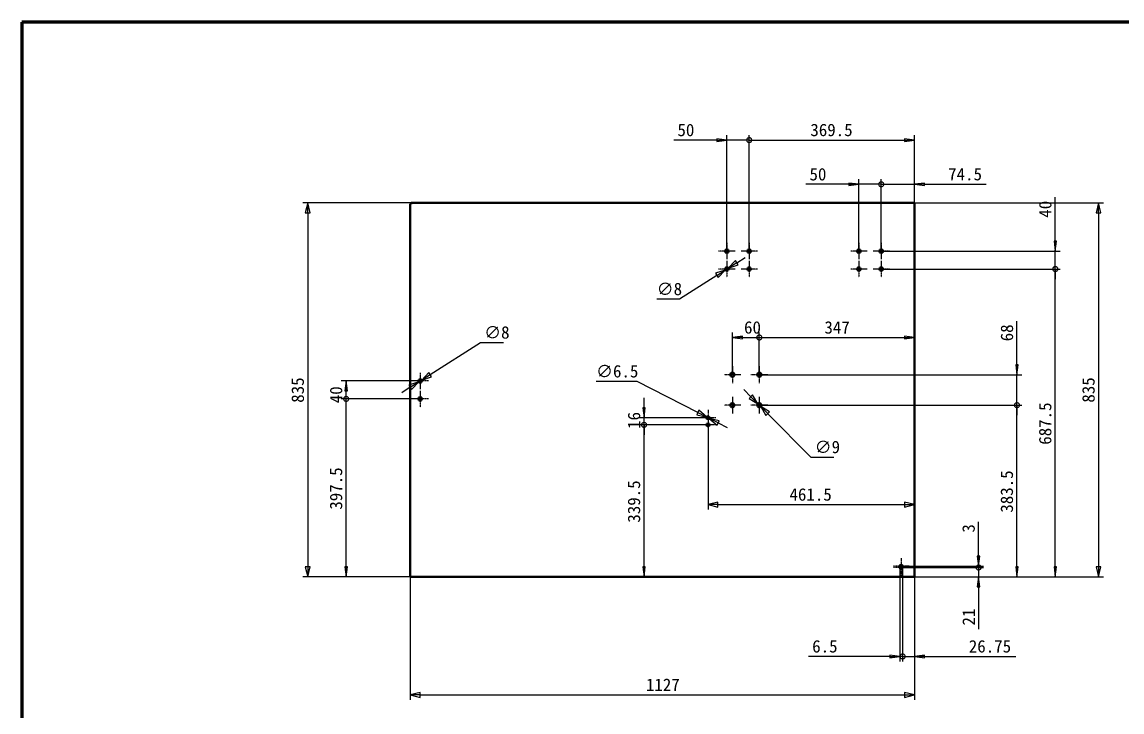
# Model space of a CAD drawing. Header units: millimetres. Extents: x 1521 to 290450, y -90694 to 6693.
# Drawn here: x 7398 to 9856, y -4454 to -2913 of the extents above; entities that cross this region are included whole.
import ezdxf

# ---------------------------------------------------------------- set-up
doc = ezdxf.new("R2010")
doc.units = ezdxf.units.MM
doc.linetypes.add('CHAIN', pattern=[0.3543, 0.2362, -0.0295, 0.0591, -0.0295])
for name, color, linetype, lineweight, true_color in [('中心标记 (ISO)', 1, 'Continuous', 25, 0xff0000), ('中心线 (ISO)', 1, 'Continuous', 25, 0xff0000), ('尺寸 (ISO)', 5, 'Continuous', 25, 0x0000ff)]:
    doc.layers.add(name, color=color, linetype=linetype, lineweight=lineweight, true_color=true_color)
doc.layers.add('可见 (ISO)', color=7, linetype='Continuous', lineweight=50)
doc.layers.add('图框 (ISO)', color=7, linetype='Continuous', lineweight=70)
doc.styles.add('注释文本 (ISO)', font='simfang.ttf')
doc.dimstyles.new('默认 (GB)', dxfattribs={"dimscale": 11.111111, "dimtxt": 2.5, "dimasz": 2, "dimexe": 1, "dimexo": 0, "dimgap": 0.75, "dimtad": 1, "dimtoh": 1, "dimrnd": 1e-08, "dimdsep": 46, "dimtxsty": '注释文本 (ISO)', "dimblk": 'Filled-2', "dimcen": 0.09, "dimdle": 10, "dimclrd": 256, "dimclre": 256, "dimclrt": 256, "dimaunit": 1, "dimadec": 3, "dimazin": 2, "dimtfac": 0.52, "dimtmove": 0, "dimatfit": 3, "dimldrblk": 'Filled-1', "dimfxl": 0, "dimtolj": 1, "dimlwd": -1, "dimlwe": -1, "dimarcsym": 0})

# ---------------------------------------------------------------- blocks, each defined once
blk = doc.blocks.new('图框 A3-A4')
at = {"layer": '图框 (ISO)'}
for p, q in [((287, 200), (10, 200)), ((10, 200), (10, 10))]:
    blk.add_line(p, q, dxfattribs=at)
blk = doc.blocks.new('Filled-2')
at = {"color": 0}
for p, q in [((0, 0), (-1, 0.25)), ((-1, 0.25), (-1, -0.25)), ((-1, 0), (0, 0)), ((-1, -0.25), (0, 0))]:
    blk.add_line(p, q, dxfattribs=at)
at = {"color": 0, "flags": 128}
blk.add_lwpolyline([(-1, -0.25), (0, 0), (-1, 0.25), (-1, -0.25)], dxfattribs=at)
at = {"color": 0}
blk.add_solid([(-1, -0.25), (0, 0), (-1, 0.25), (-1, -0.25)], dxfattribs=at)
blk = doc.blocks.new('*D223')
at = {"layer": 'Defpoints', "color": 0, "transparency": 16777216}
for p in [(8267.7, -3316.9), (8036.8, -4151.9), (8267.7, -4151.9)]:
    blk.add_point(p, dxfattribs=at)
at = {"layer": '尺寸 (ISO)', "transparency": 16777216}
for p, q in [((8267.7, -3316.9), (8025.7, -3316.9)), ((8036.8, -3339.2), (8036.8, -4129.7)), ((8267.7, -4151.9), (8025.7, -4151.9))]:
    blk.add_line(p, q, dxfattribs=at)
at = {"layer": '尺寸 (ISO)', "transparency": 16777216, "xscale": 22.22222222222222, "yscale": 22.22222222222222, "zscale": 22.22222222222222}
for p, rotation in [((8036.8, -3316.9), 90), ((8036.8, -4151.9), 270)]:
    blk.add_blockref('Filled-2', p, dxfattribs=dict(at, rotation=rotation))
at = {"layer": '尺寸 (ISO)', "transparency": 16777216, "insert": (8000.3, -3763.1), "char_height": 27.78, "attachment_point": 1, "rotation": 90, "style": '注释文本 (ISO)'}
blk.add_mtext('\\A1;835', dxfattribs=at)
blk = doc.blocks.new('Filled-1')
at = {"color": 0}
for p, q in [((0, 0), (-1, 0.125)), ((-1, 0.125), (-1, -0.125)), ((-1, 0), (0, 0)), ((-1, -0.125), (0, 0))]:
    blk.add_line(p, q, dxfattribs=at)
at = {"color": 0, "flags": 128}
blk.add_lwpolyline([(-1, -0.125), (0, 0), (-1, 0.125), (-1, -0.125)], dxfattribs=at)
at = {"color": 0}
blk.add_solid([(-1, -0.125), (0, 0), (-1, 0.125), (-1, -0.125)], dxfattribs=at)
blk = doc.blocks.new('*D224')
at = {"layer": 'Defpoints', "color": 0, "transparency": 16777216}
for p in [(8265.3, -4149.5), (9392.3, -4149.5), (9392.3, -4415.3)]:
    blk.add_point(p, dxfattribs=at)
at = {"layer": '尺寸 (ISO)', "transparency": 16777216}
for p, q in [((8265.3, -4149.5), (8265.3, -4426.4)), ((9392.3, -4149.5), (9392.3, -4426.4)), ((8287.6, -4415.3), (9370.1, -4415.3))]:
    blk.add_line(p, q, dxfattribs=at)
at = {"layer": '尺寸 (ISO)', "transparency": 16777216, "xscale": 22.22222222222222, "yscale": 22.22222222222222, "zscale": 22.22222222222222, "rotation": 180}
blk.add_blockref('Filled-2', (8265.3, -4415.3), dxfattribs=at)
at = {"layer": '尺寸 (ISO)', "transparency": 16777216, "xscale": 22.22222222222222, "yscale": 22.22222222222222, "zscale": 22.22222222222222}
blk.add_blockref('Filled-2', (9392.3, -4415.3), dxfattribs=at)
at = {"layer": '尺寸 (ISO)', "transparency": 16777216, "insert": (8792.1, -4378.9), "char_height": 27.78, "attachment_point": 1, "style": '注释文本 (ISO)'}
blk.add_mtext('\\A1;1127', dxfattribs=at)
blk = doc.blocks.new('_DotSmall')
at = {"color": 0, "linetype": 'ByBlock', "const_width": 0.5}
blk.add_lwpolyline([(-0.0625, 0, 1), (0.0625, 0, 1)], format="xyb", close=True, dxfattribs=at)
blk = doc.blocks.new('*D226')
at = {"layer": 'Defpoints', "color": 0, "transparency": 16777216}
for p in [(8122.5, -3754.4), (8287.8, -3754.4), (8267.7, -4151.9)]:
    blk.add_point(p, dxfattribs=at)
at = {"layer": '尺寸 (ISO)', "transparency": 16777216}
for p, q in [((8287.8, -3754.4), (8111.4, -3754.4)), ((8122.5, -4129.7), (8122.5, -3754.4)), ((8267.7, -4151.9), (8111.4, -4151.9))]:
    blk.add_line(p, q, dxfattribs=at)
at = {"layer": '尺寸 (ISO)', "transparency": 16777216, "xscale": 22.22222222222222, "yscale": 22.22222222222222, "zscale": 22.22222222222222}
for name, p, rotation in [('_DotSmall', (8122.5, -3754.4), 90), ('Filled-1', (8122.5, -4151.9), 270)]:
    blk.add_blockref(name, p, dxfattribs=dict(at, rotation=rotation))
at = {"layer": '尺寸 (ISO)', "transparency": 16777216, "insert": (8085.9, -4001.8), "char_height": 27.78, "attachment_point": 1, "rotation": 90, "style": '注释文本 (ISO)'}
blk.add_mtext('\\A1;397.5', dxfattribs=at)
blk = doc.blocks.new('*D227')
at = {"layer": 'Defpoints', "color": 0, "transparency": 16777216}
for p in [(8122.5, -3714.4), (8287.8, -3714.4), (8287.8, -3754.4)]:
    blk.add_point(p, dxfattribs=at)
at = {"layer": '尺寸 (ISO)', "transparency": 16777216}
for p, q in [((8287.8, -3714.4), (8111.4, -3714.4)), ((8287.8, -3754.4), (8111.4, -3754.4)), ((8122.5, -3754.4), (8122.5, -3736.7))]:
    blk.add_line(p, q, dxfattribs=at)
at = {"layer": '尺寸 (ISO)', "transparency": 16777216, "xscale": 22.22222222222222, "yscale": 22.22222222222222, "zscale": 22.22222222222222}
for name, p, rotation in [('Filled-1', (8122.5, -3714.4), 90), ('_DotSmall', (8122.5, -3754.4), 270)]:
    blk.add_blockref(name, p, dxfattribs=dict(at, rotation=rotation))
at = {"layer": '尺寸 (ISO)', "transparency": 16777216, "insert": (8086, -3764.1), "char_height": 27.78, "attachment_point": 1, "rotation": 90, "style": '注释文本 (ISO)'}
blk.add_mtext('\\A1;40', dxfattribs=at)
blk = doc.blocks.new('*D228')
at = {"layer": 'Defpoints', "color": 0, "transparency": 16777216}
for p in [(9365.6, -4130.9), (9392.3, -4149.5), (9392.3, -4329.6)]:
    blk.add_point(p, dxfattribs=at)
at = {"layer": '尺寸 (ISO)', "transparency": 16777216}
for p, q in [((9365.6, -4130.9), (9365.6, -4340.7)), ((9392.3, -4149.5), (9392.3, -4340.7)), ((9365.6, -4329.6), (9343.4, -4329.6)), ((9365.6, -4329.6), (9392.3, -4329.6)), ((9414.6, -4329.6), (9618.7, -4329.6))]:
    blk.add_line(p, q, dxfattribs=at)
at = {"layer": '尺寸 (ISO)', "transparency": 16777216, "xscale": 22.22222222222222, "yscale": 22.22222222222222, "zscale": 22.22222222222222}
blk.add_blockref('_DotSmall', (9365.6, -4329.6), dxfattribs=at)
at = {"layer": '尺寸 (ISO)', "transparency": 16777216, "xscale": 22.22222222222222, "yscale": 22.22222222222222, "zscale": 22.22222222222222, "rotation": 180}
blk.add_blockref('Filled-1', (9392.3, -4329.6), dxfattribs=at)
at = {"layer": '尺寸 (ISO)', "transparency": 16777216, "insert": (9513.4, -4293), "char_height": 27.78, "attachment_point": 1, "style": '注释文本 (ISO)'}
blk.add_mtext('\\A1;26.75', dxfattribs=at)
blk = doc.blocks.new('*D229')
at = {"layer": 'Defpoints', "color": 0, "transparency": 16777216}
for p in [(9359.1, -4130.9), (9365.6, -4130.9), (9365.6, -4329.6)]:
    blk.add_point(p, dxfattribs=at)
at = {"layer": '尺寸 (ISO)', "transparency": 16777216}
for p, q in [((9359.1, -4130.9), (9359.1, -4340.7)), ((9365.6, -4130.9), (9365.6, -4340.7)), ((9336.9, -4329.6), (9155.2, -4329.6)), ((9365.6, -4329.6), (9359.1, -4329.6)), ((9365.6, -4329.6), (9410, -4329.6))]:
    blk.add_line(p, q, dxfattribs=at)
at = {"layer": '尺寸 (ISO)', "transparency": 16777216, "xscale": 22.22222222222222, "yscale": 22.22222222222222, "zscale": 22.22222222222222, "rotation": 180}
blk.add_blockref('_DotSmall', (9365.6, -4329.6), dxfattribs=at)
at = {"layer": '尺寸 (ISO)', "transparency": 16777216, "xscale": 22.22222222222222, "yscale": 22.22222222222222, "zscale": 22.22222222222222}
blk.add_blockref('Filled-1', (9359.1, -4329.6), dxfattribs=at)
at = {"layer": '尺寸 (ISO)', "transparency": 16777216, "insert": (9163.5, -4293), "char_height": 27.78, "attachment_point": 1, "style": '注释文本 (ISO)'}
blk.add_mtext('\\A1;6.5', dxfattribs=at)
blk = doc.blocks.new('*D230')
at = {"layer": 'Defpoints', "color": 0, "transparency": 16777216}
for p in [(9365.6, -4130.9), (9392.3, -4151.9), (9535.2, -4130.9)]:
    blk.add_point(p, dxfattribs=at)
at = {"layer": '尺寸 (ISO)', "transparency": 16777216}
for p, q in [((9535.2, -4130.9), (9535.2, -4086.5)), ((9365.6, -4130.9), (9546.3, -4130.9)), ((9392.3, -4151.9), (9546.3, -4151.9)), ((9535.2, -4130.9), (9535.2, -4151.9)), ((9535.2, -4174.2), (9535.2, -4268.9))]:
    blk.add_line(p, q, dxfattribs=at)
at = {"layer": '尺寸 (ISO)', "transparency": 16777216, "xscale": 22.22222222222222, "yscale": 22.22222222222222, "zscale": 22.22222222222222}
for name, p, rotation in [('_DotSmall', (9535.2, -4130.9), 270), ('Filled-1', (9535.2, -4151.9), 90)]:
    blk.add_blockref(name, p, dxfattribs=dict(at, rotation=rotation))
at = {"layer": '尺寸 (ISO)', "transparency": 16777216, "insert": (9499.1, -4260.5), "char_height": 27.78, "attachment_point": 1, "rotation": 90, "style": '注释文本 (ISO)'}
blk.add_mtext('\\A1;21', dxfattribs=at)
blk = doc.blocks.new('*D231')
at = {"layer": 'Defpoints', "color": 0, "transparency": 16777216}
for p in [(9365.6, -4127.9), (9535.2, -4127.9), (9365.6, -4130.9)]:
    blk.add_point(p, dxfattribs=at)
at = {"layer": '尺寸 (ISO)', "transparency": 16777216}
for p, q in [((9535.2, -4105.7), (9535.2, -4029.2)), ((9365.6, -4127.9), (9546.3, -4127.9)), ((9535.2, -4130.9), (9535.2, -4127.9)), ((9365.6, -4130.9), (9546.3, -4130.9)), ((9535.2, -4130.9), (9535.2, -4153.2))]:
    blk.add_line(p, q, dxfattribs=at)
at = {"layer": '尺寸 (ISO)', "transparency": 16777216, "xscale": 22.22222222222222, "yscale": 22.22222222222222, "zscale": 22.22222222222222}
for name, p, rotation in [('_DotSmall', (9535.2, -4130.9), 90), ('Filled-1', (9535.2, -4127.9), 270)]:
    blk.add_blockref(name, p, dxfattribs=dict(at, rotation=rotation))
at = {"layer": '尺寸 (ISO)', "transparency": 16777216, "insert": (9498.8, -4053), "char_height": 27.78, "attachment_point": 1, "rotation": 90, "style": '注释文本 (ISO)'}
blk.add_mtext('\\A1;3', dxfattribs=at)
blk = doc.blocks.new('*D232')
at = {"layer": 'Defpoints', "color": 0, "transparency": 16777216}
for p in [(9045.3, -3768.4), (9620.9, -3768.4), (9392.3, -4151.9)]:
    blk.add_point(p, dxfattribs=at)
at = {"layer": '尺寸 (ISO)', "transparency": 16777216}
for p, q in [((9045.3, -3768.4), (9632, -3768.4)), ((9620.9, -4129.7), (9620.9, -3768.4)), ((9392.3, -4151.9), (9632, -4151.9))]:
    blk.add_line(p, q, dxfattribs=at)
at = {"layer": '尺寸 (ISO)', "transparency": 16777216, "xscale": 22.22222222222222, "yscale": 22.22222222222222, "zscale": 22.22222222222222}
for name, p, rotation in [('_DotSmall', (9620.9, -3768.4), 90), ('Filled-1', (9620.9, -4151.9), 270)]:
    blk.add_blockref(name, p, dxfattribs=dict(at, rotation=rotation))
at = {"layer": '尺寸 (ISO)', "transparency": 16777216, "insert": (9584.3, -4008.5), "char_height": 27.78, "attachment_point": 1, "rotation": 90, "style": '注释文本 (ISO)'}
blk.add_mtext('\\A1;383.5', dxfattribs=at)
blk = doc.blocks.new('*D233')
at = {"layer": 'Defpoints', "color": 0, "transparency": 16777216}
for p in [(9045.3, -3700.4), (9620.9, -3700.4), (9045.3, -3768.4)]:
    blk.add_point(p, dxfattribs=at)
at = {"layer": '尺寸 (ISO)', "transparency": 16777216}
for p, q in [((9620.9, -3678.2), (9620.9, -3581.2)), ((9045.3, -3700.4), (9632, -3700.4)), ((9620.9, -3768.4), (9620.9, -3700.4)), ((9045.3, -3768.4), (9632, -3768.4)), ((9620.9, -3768.4), (9620.9, -3790.7))]:
    blk.add_line(p, q, dxfattribs=at)
at = {"layer": '尺寸 (ISO)', "transparency": 16777216, "xscale": 22.22222222222222, "yscale": 22.22222222222222, "zscale": 22.22222222222222}
for name, p, rotation in [('Filled-1', (9620.9, -3700.4), 270), ('_DotSmall', (9620.9, -3768.4), 90)]:
    blk.add_blockref(name, p, dxfattribs=dict(at, rotation=rotation))
at = {"layer": '尺寸 (ISO)', "transparency": 16777216, "insert": (9584.5, -3625.8), "char_height": 27.78, "attachment_point": 1, "rotation": 90, "style": '注释文本 (ISO)'}
blk.add_mtext('\\A1;68', dxfattribs=at)
blk = doc.blocks.new('*D234')
at = {"layer": 'Defpoints', "color": 0, "transparency": 16777216}
for p in [(9317.8, -3464.4), (9706.6, -3464.4), (9392.3, -4151.9)]:
    blk.add_point(p, dxfattribs=at)
at = {"layer": '尺寸 (ISO)', "transparency": 16777216}
for p, q in [((9317.8, -3464.4), (9717.7, -3464.4)), ((9706.6, -4129.7), (9706.6, -3464.4)), ((9392.3, -4151.9), (9717.7, -4151.9))]:
    blk.add_line(p, q, dxfattribs=at)
at = {"layer": '尺寸 (ISO)', "transparency": 16777216, "xscale": 22.22222222222222, "yscale": 22.22222222222222, "zscale": 22.22222222222222}
for name, p, rotation in [('_DotSmall', (9706.6, -3464.4), 90), ('Filled-1', (9706.6, -4151.9), 270)]:
    blk.add_blockref(name, p, dxfattribs=dict(at, rotation=rotation))
at = {"layer": '尺寸 (ISO)', "transparency": 16777216, "insert": (9670, -3856.8), "char_height": 27.78, "attachment_point": 1, "rotation": 90, "style": '注释文本 (ISO)'}
blk.add_mtext('\\A1;687.5', dxfattribs=at)
blk = doc.blocks.new('*D235')
at = {"layer": 'Defpoints', "color": 0, "transparency": 16777216}
for p in [(9317.8, -3424.4), (9706.6, -3424.4), (9317.8, -3464.4)]:
    blk.add_point(p, dxfattribs=at)
at = {"layer": '尺寸 (ISO)', "transparency": 16777216}
for p, q in [((9706.6, -3402.2), (9706.6, -3304.3)), ((9317.8, -3424.4), (9717.7, -3424.4)), ((9706.6, -3464.4), (9706.6, -3424.4)), ((9317.8, -3464.4), (9717.7, -3464.4)), ((9706.6, -3464.4), (9706.6, -3486.7))]:
    blk.add_line(p, q, dxfattribs=at)
at = {"layer": '尺寸 (ISO)', "transparency": 16777216, "xscale": 22.22222222222222, "yscale": 22.22222222222222, "zscale": 22.22222222222222}
for name, p, rotation in [('Filled-1', (9706.6, -3424.4), 270), ('_DotSmall', (9706.6, -3464.4), 90)]:
    blk.add_blockref(name, p, dxfattribs=dict(at, rotation=rotation))
at = {"layer": '尺寸 (ISO)', "transparency": 16777216, "insert": (9670.2, -3349.8), "char_height": 27.78, "attachment_point": 1, "rotation": 90, "style": '注释文本 (ISO)'}
blk.add_mtext('\\A1;40', dxfattribs=at)
blk = doc.blocks.new('*D236')
at = {"layer": 'Defpoints', "color": 0, "transparency": 16777216}
for p in [(9392.3, -3316.9), (9392.3, -4151.9), (9803.1, -4151.9)]:
    blk.add_point(p, dxfattribs=at)
at = {"layer": '尺寸 (ISO)', "transparency": 16777216}
for p, q in [((9392.3, -3316.9), (9814.3, -3316.9)), ((9803.1, -3339.2), (9803.1, -4129.7)), ((9392.3, -4151.9), (9814.3, -4151.9))]:
    blk.add_line(p, q, dxfattribs=at)
at = {"layer": '尺寸 (ISO)', "transparency": 16777216, "xscale": 22.22222222222222, "yscale": 22.22222222222222, "zscale": 22.22222222222222}
for p, rotation in [((9803.1, -3316.9), 90), ((9803.1, -4151.9), 270)]:
    blk.add_blockref('Filled-2', p, dxfattribs=dict(at, rotation=rotation))
at = {"layer": '尺寸 (ISO)', "transparency": 16777216, "insert": (9766.7, -3762.8), "char_height": 27.78, "attachment_point": 1, "rotation": 90, "style": '注释文本 (ISO)'}
blk.add_mtext('\\A1;835', dxfattribs=at)
blk = doc.blocks.new('*D237')
at = {"layer": 'Defpoints', "color": 0, "transparency": 16777216}
for p in [(9317.8, -3275.2), (9267.8, -3424.4), (9317.8, -3424.4)]:
    blk.add_point(p, dxfattribs=at)
at = {"layer": '尺寸 (ISO)', "transparency": 16777216}
for p, q in [((9267.8, -3424.4), (9267.8, -3264.1)), ((9317.8, -3424.4), (9317.8, -3264.1)), ((9245.6, -3275.2), (9149.2, -3275.2)), ((9317.8, -3275.2), (9267.8, -3275.2)), ((9317.8, -3275.2), (9362.3, -3275.2))]:
    blk.add_line(p, q, dxfattribs=at)
at = {"layer": '尺寸 (ISO)', "transparency": 16777216, "xscale": 22.22222222222222, "yscale": 22.22222222222222, "zscale": 22.22222222222222}
blk.add_blockref('Filled-1', (9267.8, -3275.2), dxfattribs=at)
at = {"layer": '尺寸 (ISO)', "transparency": 16777216, "xscale": 22.22222222222222, "yscale": 22.22222222222222, "zscale": 22.22222222222222, "rotation": 180}
blk.add_blockref('_DotSmall', (9317.8, -3275.2), dxfattribs=at)
at = {"layer": '尺寸 (ISO)', "transparency": 16777216, "insert": (9157.5, -3238.8), "char_height": 27.78, "attachment_point": 1, "style": '注释文本 (ISO)'}
blk.add_mtext('\\A1;50', dxfattribs=at)
blk = doc.blocks.new('*D238')
at = {"layer": 'Defpoints', "color": 0, "transparency": 16777216}
for p in [(9392.3, -3275.2), (9392.3, -3319.3), (9317.8, -3424.4)]:
    blk.add_point(p, dxfattribs=at)
at = {"layer": '尺寸 (ISO)', "transparency": 16777216}
for p, q in [((9317.8, -3424.4), (9317.8, -3264.1)), ((9392.3, -3319.3), (9392.3, -3264.1)), ((9317.8, -3275.2), (9295.6, -3275.2)), ((9317.8, -3275.2), (9392.3, -3275.2)), ((9414.6, -3275.2), (9551.8, -3275.2))]:
    blk.add_line(p, q, dxfattribs=at)
at = {"layer": '尺寸 (ISO)', "transparency": 16777216, "xscale": 22.22222222222222, "yscale": 22.22222222222222, "zscale": 22.22222222222222}
blk.add_blockref('_DotSmall', (9317.8, -3275.2), dxfattribs=at)
at = {"layer": '尺寸 (ISO)', "transparency": 16777216, "xscale": 22.22222222222222, "yscale": 22.22222222222222, "zscale": 22.22222222222222, "rotation": 180}
blk.add_blockref('Filled-1', (9392.3, -3275.2), dxfattribs=at)
at = {"layer": '尺寸 (ISO)', "transparency": 16777216, "insert": (9467.3, -3238.6), "char_height": 27.78, "attachment_point": 1, "style": '注释文本 (ISO)'}
blk.add_mtext('\\A1;74.5', dxfattribs=at)
blk = doc.blocks.new('*D239')
at = {"layer": 'Defpoints', "color": 0, "transparency": 16777216}
for p in [(9022.8, -3176.5), (8972.8, -3424.4), (9022.8, -3424.4)]:
    blk.add_point(p, dxfattribs=at)
at = {"layer": '尺寸 (ISO)', "transparency": 16777216}
for p, q in [((8972.8, -3424.4), (8972.8, -3165.4)), ((9022.8, -3424.4), (9022.8, -3165.4)), ((8950.6, -3176.5), (8854.2, -3176.5)), ((9022.8, -3176.5), (8972.8, -3176.5)), ((9022.8, -3176.5), (9067.3, -3176.5))]:
    blk.add_line(p, q, dxfattribs=at)
at = {"layer": '尺寸 (ISO)', "transparency": 16777216, "xscale": 22.22222222222222, "yscale": 22.22222222222222, "zscale": 22.22222222222222, "rotation": 180}
blk.add_blockref('_DotSmall', (9022.8, -3176.5), dxfattribs=at)
at = {"layer": '尺寸 (ISO)', "transparency": 16777216, "xscale": 22.22222222222222, "yscale": 22.22222222222222, "zscale": 22.22222222222222}
blk.add_blockref('Filled-1', (8972.8, -3176.5), dxfattribs=at)
at = {"layer": '尺寸 (ISO)', "transparency": 16777216, "insert": (8862.5, -3140), "char_height": 27.78, "attachment_point": 1, "style": '注释文本 (ISO)'}
blk.add_mtext('\\A1;50', dxfattribs=at)
blk = doc.blocks.new('*D240')
at = {"layer": 'Defpoints', "color": 0, "transparency": 16777216}
for p in [(9392.3, -3176.5), (9392.3, -3319.3), (9022.8, -3424.4)]:
    blk.add_point(p, dxfattribs=at)
at = {"layer": '尺寸 (ISO)', "transparency": 16777216}
for p, q in [((9022.8, -3424.4), (9022.8, -3165.4)), ((9392.3, -3319.3), (9392.3, -3165.4)), ((9022.8, -3176.5), (9370.1, -3176.5))]:
    blk.add_line(p, q, dxfattribs=at)
at = {"layer": '尺寸 (ISO)', "transparency": 16777216, "xscale": 22.22222222222222, "yscale": 22.22222222222222, "zscale": 22.22222222222222, "rotation": 180}
blk.add_blockref('_DotSmall', (9022.8, -3176.5), dxfattribs=at)
at = {"layer": '尺寸 (ISO)', "transparency": 16777216, "xscale": 22.22222222222222, "yscale": 22.22222222222222, "zscale": 22.22222222222222}
blk.add_blockref('Filled-1', (9392.3, -3176.5), dxfattribs=at)
at = {"layer": '尺寸 (ISO)', "transparency": 16777216, "insert": (9159.4, -3139.9), "char_height": 27.78, "attachment_point": 1, "style": '注释文本 (ISO)'}
blk.add_mtext('\\A1;369.5', dxfattribs=at)
blk = doc.blocks.new('*D241')
at = {"layer": 'Defpoints', "color": 0, "transparency": 16777216}
for p in [(9045.3, -3617.3), (8985.3, -3700.4), (9045.3, -3700.4)]:
    blk.add_point(p, dxfattribs=at)
at = {"layer": '尺寸 (ISO)', "transparency": 16777216}
for p, q in [((8985.3, -3700.4), (8985.3, -3606.2)), ((9045.3, -3700.4), (9045.3, -3606.2)), ((9007.6, -3617.3), (9045.3, -3617.3))]:
    blk.add_line(p, q, dxfattribs=at)
at = {"layer": '尺寸 (ISO)', "transparency": 16777216, "xscale": 22.22222222222222, "yscale": 22.22222222222222, "zscale": 22.22222222222222}
blk.add_blockref('_DotSmall', (9045.3, -3617.3), dxfattribs=at)
at = {"layer": '尺寸 (ISO)', "transparency": 16777216, "xscale": 22.22222222222222, "yscale": 22.22222222222222, "zscale": 22.22222222222222, "rotation": 180}
blk.add_blockref('Filled-1', (8985.3, -3617.3), dxfattribs=at)
at = {"layer": '尺寸 (ISO)', "transparency": 16777216, "insert": (9011.3, -3580.9), "char_height": 27.78, "attachment_point": 1, "style": '注释文本 (ISO)'}
blk.add_mtext('\\A1;60', dxfattribs=at)
blk = doc.blocks.new('*D242')
at = {"layer": 'Defpoints', "color": 0, "transparency": 16777216}
for p in [(9392.3, -3319.3), (9392.3, -3617.3), (9045.3, -3700.4)]:
    blk.add_point(p, dxfattribs=at)
at = {"layer": '尺寸 (ISO)', "transparency": 16777216}
for p, q in [((9045.3, -3700.4), (9045.3, -3606.2)), ((9045.3, -3617.3), (9370.1, -3617.3))]:
    blk.add_line(p, q, dxfattribs=at)
at = {"layer": '尺寸 (ISO)', "transparency": 16777216, "xscale": 22.22222222222222, "yscale": 22.22222222222222, "zscale": 22.22222222222222, "rotation": 180}
blk.add_blockref('_DotSmall', (9045.3, -3617.3), dxfattribs=at)
at = {"layer": '尺寸 (ISO)', "transparency": 16777216, "xscale": 22.22222222222222, "yscale": 22.22222222222222, "zscale": 22.22222222222222}
blk.add_blockref('Filled-1', (9392.3, -3617.3), dxfattribs=at)
at = {"layer": '尺寸 (ISO)', "transparency": 16777216, "insert": (9190.9, -3580.9), "char_height": 27.78, "attachment_point": 1, "style": '注释文本 (ISO)'}
blk.add_mtext('\\A1;347', dxfattribs=at)
blk = doc.blocks.new('*D243')
at = {"layer": 'Defpoints', "color": 0, "transparency": 16777216}
for p in [(8930.8, -3812.4), (9392.3, -3928.4), (9392.3, -3990.5)]:
    blk.add_point(p, dxfattribs=at)
at = {"layer": '尺寸 (ISO)', "transparency": 16777216}
for p, q in [((8930.8, -3812.4), (8930.8, -4001.6)), ((8953.1, -3990.5), (9370.1, -3990.5))]:
    blk.add_line(p, q, dxfattribs=at)
at = {"layer": '尺寸 (ISO)', "transparency": 16777216, "xscale": 22.22222222222222, "yscale": 22.22222222222222, "zscale": 22.22222222222222, "rotation": 180}
blk.add_blockref('Filled-2', (8930.8, -3990.5), dxfattribs=at)
at = {"layer": '尺寸 (ISO)', "transparency": 16777216, "xscale": 22.22222222222222, "yscale": 22.22222222222222, "zscale": 22.22222222222222}
blk.add_blockref('Filled-2', (9392.3, -3990.5), dxfattribs=at)
at = {"layer": '尺寸 (ISO)', "transparency": 16777216, "insert": (9112.8, -3953.9), "char_height": 27.78, "attachment_point": 1, "style": '注释文本 (ISO)'}
blk.add_mtext('\\A1;461.5', dxfattribs=at)
blk = doc.blocks.new('*D244')
at = {"layer": 'Defpoints', "color": 0, "transparency": 16777216}
for p in [(8788, -3812.4), (8930.8, -3812.4), (8267.7, -4151.9)]:
    blk.add_point(p, dxfattribs=at)
at = {"layer": '尺寸 (ISO)', "transparency": 16777216}
for p, q in [((8930.8, -3812.4), (8776.9, -3812.4)), ((8788, -4129.7), (8788, -3812.4))]:
    blk.add_line(p, q, dxfattribs=at)
at = {"layer": '尺寸 (ISO)', "transparency": 16777216, "xscale": 22.22222222222222, "yscale": 22.22222222222222, "zscale": 22.22222222222222}
for name, p, rotation in [('_DotSmall', (8788, -3812.4), 90), ('Filled-1', (8788, -4151.9), 270)]:
    blk.add_blockref(name, p, dxfattribs=dict(at, rotation=rotation))
at = {"layer": '尺寸 (ISO)', "transparency": 16777216, "insert": (8751.4, -4030.8), "char_height": 27.78, "attachment_point": 1, "rotation": 90, "style": '注释文本 (ISO)'}
blk.add_mtext('\\A1;339.5', dxfattribs=at)
blk = doc.blocks.new('*D245')
at = {"layer": 'Defpoints', "color": 0, "transparency": 16777216}
for p in [(8788, -3796.4), (8930.8, -3796.4), (8930.8, -3812.4)]:
    blk.add_point(p, dxfattribs=at)
at = {"layer": '尺寸 (ISO)', "transparency": 16777216}
for p, q in [((8788, -3774.2), (8788, -3752)), ((8930.8, -3796.4), (8776.9, -3796.4)), ((8788, -3812.4), (8788, -3796.4)), ((8930.8, -3812.4), (8776.9, -3812.4)), ((8788, -3812.4), (8788, -3834.7))]:
    blk.add_line(p, q, dxfattribs=at)
at = {"layer": '尺寸 (ISO)', "transparency": 16777216, "xscale": 22.22222222222222, "yscale": 22.22222222222222, "zscale": 22.22222222222222}
for name, p, rotation in [('Filled-1', (8788, -3796.4), 270), ('_DotSmall', (8788, -3812.4), 90)]:
    blk.add_blockref(name, p, dxfattribs=dict(at, rotation=rotation))
at = {"layer": '尺寸 (ISO)', "transparency": 16777216, "insert": (8751.5, -3821.4), "char_height": 27.78, "attachment_point": 1, "rotation": 90, "style": '注释文本 (ISO)'}
blk.add_mtext('\\A1;16', dxfattribs=at)
blk = doc.blocks.new('*D246')
at = {"layer": 'Defpoints', "color": 0, "transparency": 16777216}
for p in [(8927.9, -3794.9), (8933.7, -3797.9)]:
    blk.add_point(p, dxfattribs=at)
at = {"layer": '尺寸 (ISO)', "transparency": 16777216}
for p, q in [((8772.5, -3715.3), (8680.8, -3715.3)), ((8908.2, -3784.8), (8772.5, -3715.3)), ((8933.7, -3797.9), (8927.9, -3794.9)), ((8953.5, -3808.1), (8973.3, -3818.2))]:
    blk.add_line(p, q, dxfattribs=at)
at = {"layer": '尺寸 (ISO)', "transparency": 16777216, "xscale": 22.22222222222222, "yscale": 22.22222222222222, "zscale": 22.22222222222222}
for p, rotation in [((8927.9, -3794.9), 332.8559728781505), ((8933.7, -3797.9), 152.8559728781505)]:
    blk.add_blockref('Filled-2', p, dxfattribs=dict(at, rotation=rotation))
at = {"layer": '尺寸 (ISO)', "transparency": 16777216, "insert": (8680.8, -3678.7), "char_height": 27.78, "attachment_point": 1, "style": '注释文本 (ISO)'}
blk.add_mtext('\\A1;∅6.5', dxfattribs=at)
blk = doc.blocks.new('*D247')
at = {"layer": 'Defpoints', "color": 0, "transparency": 16777216}
for p in [(9042.2, -3765.2), (9048.5, -3771.6)]:
    blk.add_point(p, dxfattribs=at)
at = {"layer": '尺寸 (ISO)', "transparency": 16777216}
for p, q in [((9026.5, -3749.5), (9010.8, -3733.8)), ((9042.2, -3765.2), (9048.5, -3771.6)), ((9064.2, -3787.4), (9160.8, -3884.3)), ((9160.8, -3884.3), (9212.2, -3884.3))]:
    blk.add_line(p, q, dxfattribs=at)
at = {"layer": '尺寸 (ISO)', "transparency": 16777216, "xscale": 22.22222222222222, "yscale": 22.22222222222222, "zscale": 22.22222222222222}
for p, rotation in [((9042.2, -3765.2), 314.8951007235434), ((9048.5, -3771.6), 134.8951007235434)]:
    blk.add_blockref('Filled-2', p, dxfattribs=dict(at, rotation=rotation))
at = {"layer": '尺寸 (ISO)', "transparency": 16777216, "insert": (9169.1, -3847.9), "char_height": 27.78, "attachment_point": 1, "style": '注释文本 (ISO)'}
blk.add_mtext('\\A1;∅9', dxfattribs=at)
blk = doc.blocks.new('*D248')
at = {"layer": 'Defpoints', "color": 0, "transparency": 16777216}
for p in [(8976.2, -3462.3), (8969.5, -3466.6)]:
    blk.add_point(p, dxfattribs=at)
at = {"layer": '尺寸 (ISO)', "transparency": 16777216}
for p, q in [((8995, -3450.4), (9013.7, -3438.4)), ((8976.2, -3462.3), (8969.5, -3466.6)), ((8950.7, -3478.5), (8867.4, -3531.4)), ((8867.4, -3531.4), (8816.2, -3531.4))]:
    blk.add_line(p, q, dxfattribs=at)
at = {"layer": '尺寸 (ISO)', "transparency": 16777216, "xscale": 22.22222222222222, "yscale": 22.22222222222222, "zscale": 22.22222222222222}
for p, rotation in [((8969.5, -3466.6), 32.43365216680849), ((8976.2, -3462.3), 212.4336521668085)]:
    blk.add_blockref('Filled-2', p, dxfattribs=dict(at, rotation=rotation))
at = {"layer": '尺寸 (ISO)', "transparency": 16777216, "insert": (8816.2, -3495), "char_height": 27.78, "attachment_point": 1, "style": '注释文本 (ISO)'}
blk.add_mtext('\\A1;∅8', dxfattribs=at)
blk = doc.blocks.new('*D249')
at = {"layer": 'Defpoints', "color": 0, "transparency": 16777216}
for p in [(8284.5, -3716.6), (8291.2, -3712.3)]:
    blk.add_point(p, dxfattribs=at)
at = {"layer": '尺寸 (ISO)', "transparency": 16777216}
for p, q in [((8309.9, -3700.3), (8422.4, -3628.5)), ((8422.4, -3628.5), (8473.7, -3628.5)), ((8265.7, -3728.5), (8247, -3740.5)), ((8284.5, -3716.6), (8291.2, -3712.3))]:
    blk.add_line(p, q, dxfattribs=at)
at = {"layer": '尺寸 (ISO)', "transparency": 16777216, "xscale": 22.22222222222222, "yscale": 22.22222222222222, "zscale": 22.22222222222222}
for p, rotation in [((8291.2, -3712.3), 212.5674176460047), ((8284.5, -3716.6), 32.56741764600466)]:
    blk.add_blockref('Filled-2', p, dxfattribs=dict(at, rotation=rotation))
at = {"layer": '尺寸 (ISO)', "transparency": 16777216, "insert": (8430.8, -3592), "char_height": 27.78, "attachment_point": 1, "style": '注释文本 (ISO)'}
blk.add_mtext('\\A1;∅8', dxfattribs=at)

msp = doc.modelspace()

# ---------------------------------------------------------------- linework, layer by layer
at = {"layer": '中心标记 (ISO)', "linetype": 'CHAIN', "ltscale": 2.844591}
for p, q in [((8972.8352, -3406.1456), (8972.8352, -3442.7171)), ((9022.8352, -3406.1456), (9022.8352, -3442.7171)), ((9267.8352, -3406.1456), (9267.8352, -3442.7171)), ((9317.8352, -3406.1456), (9317.8352, -3442.7171)), ((8991.1209, -3424.4313), (8954.5495, -3424.4313)), ((9041.1209, -3424.4313), (9004.5495, -3424.4313)), ((9286.1209, -3424.4313), (9249.5495, -3424.4313)), ((9336.1209, -3424.4313), (9299.5495, -3424.4313)), ((8991.1209, -3464.4313), (8954.5495, -3464.4313)), ((8972.8352, -3446.1456), (8972.8352, -3482.7171)), ((9041.1209, -3464.4313), (9004.5495, -3464.4313)), ((9022.8352, -3446.1456), (9022.8352, -3482.7171)), ((9286.1209, -3464.4313), (9249.5495, -3464.4313)), ((9267.8352, -3446.1456), (9267.8352, -3482.7171)), ((9336.1209, -3464.4313), (9299.5495, -3464.4313)), ((9317.8352, -3446.1456), (9317.8352, -3482.7171)), ((8287.8352, -3696.1456), (8287.8352, -3732.7171)), ((8306.1209, -3714.4313), (8269.5495, -3714.4313)), ((8306.1209, -3754.4313), (8269.5495, -3754.4313)), ((8287.8352, -3736.1456), (8287.8352, -3772.7171))]:
    msp.add_line(p, q, dxfattribs=at)
at = {"layer": '中心标记 (ISO)', "linetype": 'CHAIN', "ltscale": 2.922375}
for p, q in [((8985.3352, -3681.6456), (8985.3352, -3719.2171)), ((9045.3352, -3681.6456), (9045.3352, -3719.2171)), ((9004.1209, -3700.4313), (8966.5495, -3700.4313)), ((9064.1209, -3700.4313), (9026.5495, -3700.4313)), ((8985.3352, -3749.6456), (8985.3352, -3787.2171)), ((9045.3352, -3749.6456), (9045.3352, -3787.2171)), ((9004.1209, -3768.4313), (8966.5495, -3768.4313)), ((9064.1209, -3768.4313), (9026.5495, -3768.4313))]:
    msp.add_line(p, q, dxfattribs=at)
at = {"layer": '中心标记 (ISO)', "linetype": 'CHAIN', "ltscale": 2.727914}
for p, q in [((8930.8352, -3778.8956), (8930.8352, -3813.9671)), ((8948.3709, -3796.4313), (8913.2995, -3796.4313)), ((8930.8352, -3794.8956), (8930.8352, -3829.9671)), ((8948.3709, -3812.4313), (8913.2995, -3812.4313)), ((9379.8709, -4127.9313), (9344.7995, -4127.9313)), ((9379.8709, -4130.9313), (9344.7995, -4130.9313))]:
    msp.add_line(p, q, dxfattribs=at)
at = {"layer": '中心线 (ISO)', "linetype": 'CHAIN', "ltscale": 2.961268}
msp.add_line((9362.3352, -4110.3956), (9362.3352, -4148.4671), dxfattribs=at)
at = {"layer": '可见 (ISO)'}
for p, q in [((8267.7352, -3316.9313), (8267.3837, -3316.9313)), ((8267.3837, -3318.1313), (8267.3837, -3316.9313)), ((8267.7352, -3316.9313), (9392.3352, -3316.9313)), ((8267.7352, -3316.9313), (8267.7352, -3319.3313)), ((9392.3352, -3319.3313), (9392.3352, -3316.9313)), ((8266.5352, -3318.9799), (8265.3352, -3318.9799)), ((8265.3352, -3318.9799), (8265.3352, -3319.3313)), ((8265.3352, -4149.5313), (8265.3352, -3319.3313)), ((8267.7352, -3319.3313), (8265.3352, -3319.3313)), ((8266.5352, -3319.3313), (8266.5352, -3318.9799)), ((8267.7352, -3318.1313), (8267.3837, -3318.1313)), ((9392.3352, -4149.5313), (9392.3352, -3319.3313)), ((9359.0852, -4130.9313), (9359.0852, -4127.9313)), ((9365.5852, -4127.9313), (9365.5852, -4130.9313)), ((8265.3352, -4149.5313), (8267.7352, -4149.5313)), ((8265.3352, -4149.5313), (8265.3352, -4149.8828)), ((8266.5352, -4149.8828), (8265.3352, -4149.8828)), ((8266.5352, -4149.5313), (8266.5352, -4149.8828)), ((8267.7352, -4150.7313), (8267.3837, -4150.7313)), ((8267.3837, -4150.7313), (8267.3837, -4151.9313)), ((8267.3837, -4151.9313), (8267.7352, -4151.9313)), ((8267.7352, -4149.5313), (8267.7352, -4151.9313)), ((9392.3352, -4151.9313), (8267.7352, -4151.9313)), ((9392.3352, -4151.9313), (9392.3352, -4149.5313))]:
    msp.add_line(p, q, dxfattribs=at)
for centre, radius in [((8972.8352, -3424.4313), 4), ((9022.8352, -3424.4313), 4), ((9267.8352, -3424.4313), 4), ((9317.8352, -3424.4313), 4), ((8972.8352, -3464.4313), 4), ((9022.8352, -3464.4313), 4), ((9267.8352, -3464.4313), 4), ((9317.8352, -3464.4313), 4), ((8287.8352, -3714.4313), 4), ((8985.3352, -3700.4313), 4.5), ((9045.3352, -3700.4313), 4.5), ((8287.8352, -3754.4313), 4), ((8985.3352, -3768.4313), 4.5), ((9045.3352, -3768.4313), 4.5), ((8930.8352, -3796.4313), 3.25), ((8930.8352, -3812.4313), 3.25)]:
    msp.add_circle(centre, radius, dxfattribs=at)
for centre, start, end in [((9362.3352, -4127.9313), 0, 180), ((9362.3352, -4130.9313), 180, 0)]:
    msp.add_arc(centre, 3.25, start, end, dxfattribs=at)

# ---------------------------------------------------------------- block references
at = {"xscale": 14.28571428571428, "yscale": 14.28571428571428, "zscale": 14.28571428571428}
msp.add_blockref('图框 A3-A4', (7255.5055, -5769.9292), dxfattribs=at)

# ---------------------------------------------------------------- dimensions: what is measured, and where the dimension line sits
at = {"layer": '尺寸 (ISO)'}
for base, p1, p2, angle, override, picture, middle in [((9022.8352, -3176.4742), (8972.8352, -3424.4313), (9022.8352, -3424.4313), 180, {"dimtoh": 0, "dimdec": 2, "dimblk1": 'Filled-1', "dimblk2": 'DotSmall', "dimsah": 1, "dimdle": 0, "dimtp": 0, "dimtm": 0, "dimtdec": 3, "dimtofl": 1, "dimatfit": 1}, '*D239', (8880.6449, -3176.4742)), ((9392.3352, -3176.4742), (9022.8352, -3424.4313), (9392.3352, -3319.3313), 180, {"dimtoh": 0, "dimdec": 2, "dimblk1": 'DotSmall', "dimblk2": 'Filled-1', "dimsah": 1, "dimdle": 0, "dimtp": 0, "dimtm": 0, "dimtdec": 3, "dimtofl": 0, "dimatfit": 1}, '*D240', (9207.7281, -3176.4742)), ((9317.8352, -3275.2187), (9267.8352, -3424.4313), (9317.8352, -3424.4313), 180, {"dimtoh": 0, "dimdec": 2, "dimblk1": 'Filled-1', "dimblk2": 'DotSmall', "dimsah": 1, "dimdle": 0, "dimtp": 0, "dimtm": 0, "dimtdec": 3, "dimtofl": 1, "dimatfit": 1}, '*D237', (9175.6449, -3275.2187)), ((9392.3352, -3275.2187), (9317.8352, -3424.4313), (9392.3352, -3319.3313), 180, {"dimtoh": 0, "dimdec": 2, "dimblk1": 'DotSmall', "dimblk2": 'Filled-1', "dimsah": 1, "dimdle": 0, "dimtp": 0, "dimtm": 0, "dimtdec": 3, "dimtofl": 1, "dimatfit": 1}, '*D238', (9505.3809, -3275.2187)), ((8036.7638, -4151.9313), (8267.7352, -3316.9313), (8267.7352, -4151.9313), 270, {"dimtoh": 0, "dimdec": 2, "dimtp": 0, "dimtm": 0, "dimtdec": 3, "dimtofl": 0, "dimatfit": 1}, '*D223', (8036.7638, -3734.7171)), ((9706.6209, -3424.4313), (9317.8352, -3464.4313), (9317.8352, -3424.4313), 90, {"dimtoh": 0, "dimdec": 2, "dimblk1": 'DotSmall', "dimblk2": 'Filled-1', "dimsah": 1, "dimdle": 0, "dimtp": 0, "dimtm": 0, "dimtdec": 3, "dimtofl": 1, "dimatfit": 1}, '*D235', (9706.6209, -3331.2336)), ((9803.1394, -4151.9313), (9392.3352, -3316.9313), (9392.3352, -4151.9313), 270, {"dimtoh": 0, "dimdec": 2, "dimtp": 0, "dimtm": 0, "dimtdec": 3, "dimtofl": 0, "dimatfit": 1}, '*D236', (9803.1394, -3734.4313)), ((9392.3352, -3617.3291), (9045.3352, -3700.4313), (9392.3352, -3319.3313), 180, {"dimtoh": 0, "dimdec": 2, "dimblk1": 'DotSmall', "dimblk2": 'Filled-1', "dimsah": 1, "dimdle": 0, "dimse2": 1, "dimtp": 0, "dimtm": 0, "dimtdec": 3, "dimtofl": 0, "dimatfit": 1}, '*D242', (9218.9781, -3617.3291)), ((9706.6209, -3464.4313), (9392.3352, -4151.9313), (9317.8352, -3464.4313), 90, {"dimtoh": 0, "dimdec": 2, "dimblk1": 'Filled-1', "dimblk2": 'DotSmall', "dimsah": 1, "dimdle": 0, "dimtp": 0, "dimtm": 0, "dimtdec": 3, "dimtofl": 0, "dimatfit": 1}, '*D234', (9706.6209, -3808.1813)), ((9045.3352, -3617.3291), (8985.3352, -3700.4313), (9045.3352, -3700.4313), 180, {"dimtoh": 0, "dimdec": 2, "dimblk1": 'Filled-1', "dimblk2": 'DotSmall', "dimsah": 1, "dimdle": 0, "dimtp": 0, "dimtm": 0, "dimtdec": 3, "dimtofl": 1, "dimatfit": 1}, '*D241', (9029.6209, -3617.3291)), ((9620.9066, -3700.4313), (9045.3352, -3768.4313), (9045.3352, -3700.4313), 90, {"dimtoh": 0, "dimdec": 2, "dimblk1": 'DotSmall', "dimblk2": 'Filled-1', "dimsah": 1, "dimdle": 0, "dimtp": 0, "dimtm": 0, "dimtdec": 3, "dimtofl": 1, "dimatfit": 1}, '*D233', (9620.9066, -3607.6653)), ((8122.4781, -3714.4313), (8287.8352, -3754.4313), (8287.8352, -3714.4313), 90, {"dimtoh": 0, "dimdec": 2, "dimblk1": 'DotSmall', "dimblk2": 'Filled-1', "dimsah": 1, "dimdle": 0, "dimtp": 0, "dimtm": 0, "dimtdec": 3, "dimtofl": 1, "dimatfit": 1}, '*D227', (8122.4781, -3745.5424)), ((8122.4781, -3754.4313), (8267.7352, -4151.9313), (8287.8352, -3754.4313), 90, {"dimtoh": 0, "dimdec": 2, "dimblk1": 'Filled-1', "dimblk2": 'DotSmall', "dimsah": 1, "dimdle": 0, "dimtp": 0, "dimtm": 0, "dimtdec": 3, "dimtofl": 0, "dimatfit": 1}, '*D226', (8122.4781, -3953.4671)), ((8787.9781, -3796.4313), (8930.8352, -3812.4313), (8930.8352, -3796.4313), 90, {"dimtoh": 0, "dimdec": 2, "dimblk1": 'DotSmall', "dimblk2": 'Filled-1', "dimsah": 1, "dimdle": 0, "dimtp": 0, "dimtm": 0, "dimtdec": 3, "dimtofl": 1, "dimatfit": 1}, '*D245', (8787.9781, -3804.4313)), ((9620.9066, -3768.4313), (9392.3352, -4151.9313), (9045.3352, -3768.4313), 90, {"dimtoh": 0, "dimdec": 2, "dimblk1": 'Filled-1', "dimblk2": 'DotSmall', "dimsah": 1, "dimdle": 0, "dimtp": 0, "dimtm": 0, "dimtdec": 3, "dimtofl": 0, "dimatfit": 1}, '*D232', (9620.9066, -3960.1813)), ((8787.9781, -3812.4313), (8267.7352, -4151.9313), (8930.8352, -3812.4313), 90, {"dimtoh": 0, "dimdec": 2, "dimblk1": 'Filled-1', "dimblk2": 'DotSmall', "dimsah": 1, "dimdle": 0, "dimse1": 1, "dimtp": 0, "dimtm": 0, "dimtdec": 3, "dimtofl": 0, "dimatfit": 1}, '*D244', (8787.9781, -3982.4671)), ((9535.1924, -4127.9313), (9365.5852, -4130.9313), (9365.5852, -4127.9313), 90, {"dimtoh": 0, "dimdec": 2, "dimblk1": 'DotSmall', "dimblk2": 'Filled-1', "dimsah": 1, "dimdle": 0, "dimtp": 0, "dimtm": 0, "dimtdec": 3, "dimtofl": 1, "dimatfit": 1}, '*D231', (9535.1924, -4045.2532)), ((9535.1924, -4130.9313), (9392.3352, -4151.9313), (9365.5852, -4130.9313), 90, {"dimtoh": 0, "dimdec": 2, "dimblk1": 'Filled-1', "dimblk2": 'DotSmall', "dimsah": 1, "dimdle": 0, "dimtp": 0, "dimtm": 0, "dimtdec": 3, "dimtofl": 1, "dimatfit": 1}, '*D230', (9535.1924, -4243.3062)), ((9365.5852, -4329.6128), (9359.0852, -4130.9313), (9365.5852, -4130.9313), 180, {"dimtoh": 0, "dimdec": 2, "dimblk1": 'Filled-1', "dimblk2": 'DotSmall', "dimsah": 1, "dimdle": 0, "dimtp": 0, "dimtm": 0, "dimtdec": 3, "dimtofl": 1, "dimatfit": 1}, '*D229', (9191.7547, -4329.6128)), ((9392.3352, -4329.6128), (9365.5852, -4130.9313), (9392.3352, -4149.5313), 180, {"dimtoh": 0, "dimdec": 2, "dimblk1": 'DotSmall', "dimblk2": 'Filled-1', "dimsah": 1, "dimdle": 0, "dimtp": 0, "dimtm": 0, "dimtdec": 3, "dimtofl": 1, "dimatfit": 1}, '*D228', (9561.8736, -4329.6128))]:
    dim = msp.add_linear_dim(base=base, p1=p1, p2=p2, angle=angle, dimstyle='默认 (GB)', override=override, dxfattribs=at)
    dim.commit()
    dim.dimension.update_dxf_attribs({"geometry": picture, "text_midpoint": middle, "dimtype": 160})
for p1, p2, picture, middle in [((8976.2113, -3462.286), (8969.4592, -3466.5766), '*D248', (8837.6491, -3531.4057)), ((8284.4642, -3716.5845), (8291.2063, -3712.2782), '*D249', (8452.2123, -3628.466)), ((8933.7273, -3797.9141), (8927.9432, -3794.9486), '*D246', (8722.4754, -3715.2545)), ((9042.1591, -3765.2435), (9048.5114, -3771.6191), '*D247', (9190.638, -3884.2898))]:
    dim = msp.add_diameter_dim_2p(p1=p1, p2=p2, dimstyle='默认 (GB)', override={"dimtih": 1, "dimdec": 2, "dimlfac": 1, "dimtp": 0, "dimtm": 0, "dimtdec": 3, "dimatfit": 2}, dxfattribs=at)
    dim.commit()
    dim.dimension.update_dxf_attribs({"geometry": picture, "text_midpoint": middle, "dimtype": 163})
for base, p1, p2, override, picture, middle in [((9392.3352, -3990.5032), (8930.8352, -3812.4313), (9392.3352, -3928.435), {"dimtoh": 0, "dimdec": 2, "dimse2": 1, "dimtp": 0, "dimtm": 0, "dimtdec": 3, "dimtofl": 0, "dimatfit": 1}, '*D243', (9161.5852, -3990.5032)), ((9392.3352, -4415.3271), (8265.3352, -4149.5313), (9392.3352, -4149.5313), {"dimtoh": 0, "dimdec": 2, "dimtp": 0, "dimtm": 0, "dimtdec": 3, "dimtofl": 0, "dimatfit": 1}, '*D224', (8829.2638, -4415.3271))]:
    dim = msp.add_linear_dim(base=base, p1=p1, p2=p2, dimstyle='默认 (GB)', override=override, dxfattribs=at)
    dim.commit()
    dim.dimension.update_dxf_attribs({"geometry": picture, "text_midpoint": middle, "dimtype": 160})

doc.saveas('drawing.dxf')
